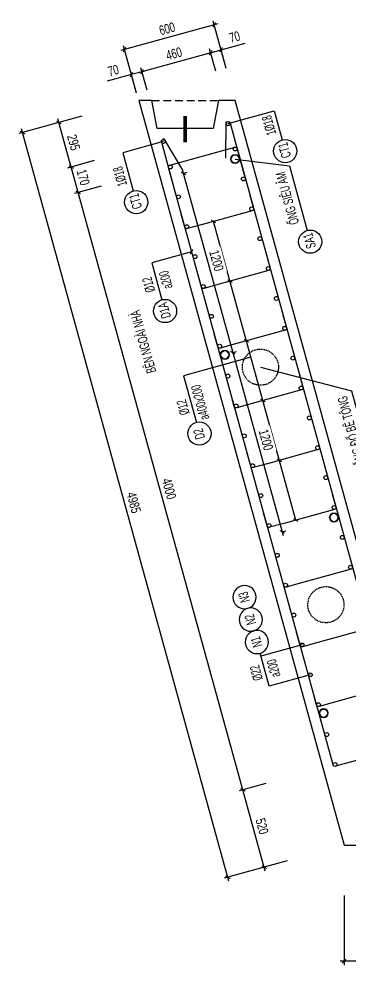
# Model space of a CAD drawing. Header units: millimetres. Extents: x -147841 to 368790, y -162721 to 84261.
# Drawn here: x 303125 to 305264, y -109741 to -103635 of the extents above; entities that cross this region are included whole.
import ezdxf
from ezdxf.enums import TextEntityAlignment as Align

# ---------------------------------------------------------------- set-up
doc = ezdxf.new("R2010")
doc.units = ezdxf.units.MM
doc.header["$LTSCALE"] = 1000
doc.header["$MEASUREMENT"] = 0
doc.header["$PDMODE"] = 1
doc.header["$PDSIZE"] = -10
doc.linetypes.add('DASHED', pattern=[0.75, 0.5, -0.25])
doc.linetypes.add('HIDDEN', pattern=[0.375, 0.25, -0.125])
doc.layers.get('0').update_dxf_attribs({"linetype": 'CONTINUOUS', "lineweight": 18})
doc.layers.get('DEFPOINTS').update_dxf_attribs({"color": 5, "linetype": 'CONTINUOUS', "lineweight": 18})
for name, color, linetype, lineweight in [('0-THAY', 7, 'CONTINUOUS', 18), ('ccu11-Dim', 8, 'CONTINUOUS', 18), ('DIM', 8, 'CONTINUOUS', 18)]:
    doc.layers.add(name, color=color, linetype=linetype, lineweight=lineweight)
for name, color, linetype in [('ccu11-Khuat', 9, 'DASHED'), ('ccu11-Manh', 8, 'CONTINUOUS'), ('ccu11-Thep', 4, 'CONTINUOUS'), ('ccu11-Thepdai', 6, 'CONTINUOUS'), ('KC-Cotthep', 8, 'CONTINUOUS'), ('KC-Dim', 8, 'CONTINUOUS'), ('KC-Khuat', 9, 'HIDDEN'), ('KC-Text', 31, 'CONTINUOUS'), ('KC-Thay', 7, 'CONTINUOUS')]:
    doc.layers.add(name, color=color, linetype=linetype)
doc.styles.add('ARIAL', font='arial.ttf', dxfattribs={"width": 0.7})
doc.styles.add('ccu11-dim', font='vnsimli.shx', dxfattribs={"width": 0.65, "bigfont": 'bigfont.shx'})
doc.dimstyles.new('2.5-25', dxfattribs={"dimscale": 25, "dimtxt": 2.5, "dimasz": 1, "dimexe": 1, "dimexo": 2, "dimgap": 1, "dimtad": 1, "dimdec": 1, "dimrnd": 5, "dimdsep": 46, "dimtxsty": 'ARIAL', "dimblk": 'ARCHTICK', "dimcen": -1, "dimdle": 1, "dimclrd": 256, "dimclre": 256, "dimclrt": 3, "dimadec": 0, "dimazin": 2, "dimtfac": 0.1, "dimtdec": 1, "dimtmove": 0, "dimatfit": 1, "dimldrblk": 'ARCHTICK', "dimfxl": 1, "dimtvp": 0.833333, "dimtfill": 1, "dimtolj": 1, "dimtzin": 12, "dimarcsym": 0})
doc.dimstyles.new('ccu11-100x4', dxfattribs={"dimscale": 100, "dimtxt": 2.5, "dimasz": 1, "dimexe": 1, "dimexo": 2, "dimgap": 1, "dimtad": 1, "dimdec": 0, "dimlfac": 0.25, "dimdsep": 46, "dimtxsty": 'ccu11-dim', "dimblk": 'ARCHTICK', "dimcen": -1, "dimdle": 1, "dimclrd": 256, "dimclre": 256, "dimclrt": 31, "dimadec": 0, "dimazin": 2, "dimtfac": 0.1, "dimtdec": 0, "dimtmove": 0, "dimatfit": 1, "dimldrblk": 'ARCHTICK', "dimfxl": 1, "dimtvp": 0.833333, "dimtolj": 1, "dimtzin": 12, "dimarcsym": 0})

# ---------------------------------------------------------------- blocks, each defined once
blk = doc.blocks.new('*U1365')
at = {"layer": 'ccu11-Thep'}
for centre in [(209.7, 57.9), (-209.7, -57.9)]:
    blk.add_circle(centre, 12.5, dxfattribs=at)
blk = doc.blocks.new('*U1366')
at = {"layer": 'KC-Khuat', "color": 0, "linetype": 'ByBlock', "lineweight": -2, "transparency": 16777216}
for p in [(-1063.9, 3855.9), (-1010.7, 3663.1), (-957.5, 3470.3), (-904.3, 3277.5), (-851.1, 3084.7), (-797.9, 2891.9), (-744.7, 2699.1), (-691.5, 2506.3), (-638.4, 2313.5), (-585.2, 2120.8), (-532, 1928), (-478.8, 1735.2), (-425.6, 1542.4), (-372.4, 1349.6), (-319.2, 1156.8), (-266, 964), (-212.8, 771.2), (-159.6, 578.4), (-106.4, 385.6), (-53.2, 192.8), (0, 0)]:
    blk.add_blockref('*U1365', p, dxfattribs=at)
blk = doc.blocks.new('*U1367')
at = {"layer": 'ccu11-Thepdai', "flags": 128}
blk.add_lwpolyline([(50, 230), (-37.5, 230, 0.414214), (-50, 217.5), (-50, -114.4), (-50, -217.5, 0.414214), (-37.5, -230), (50, -230)], format="xyb", dxfattribs=at)
blk = doc.blocks.new('*U1368')
at = {"layer": 'DIM', "color": 0, "linetype": 'ByBlock', "lineweight": -2, "transparency": 16777216}
for p in [(0, 0), (400, 0), (800, 0), (1200, 0), (1600, 0), (2000, 0), (2400, 0), (2800, 0), (3200, 0)]:
    blk.add_blockref('*U1367', p, dxfattribs=at)
blk = doc.blocks.new('_ARCHTICK')
at = {"color": 0, "linetype": 'ByBlock', "const_width": 0.3}
blk.add_lwpolyline([(-0.5, -0.5), (0.5, 0.5)], dxfattribs=at)
blk = doc.blocks.new('att_thep_2')
blk.add_circle((-300, 0), 300)
at = {"color": 3, "style": 'ARIAL', "width": 0.6}
blk.add_attdef('DK', text='', height=250, dxfattribs=at).set_placement((467, 105), align=Align.CENTER)
at = {"color": 31, "style": 'ARIAL', "width": 0.6}
blk.add_attdef('SH', text='', height=250, dxfattribs=at).set_placement((-281, -111), align=Align.CENTER)
at = {"color": 2, "style": 'ARIAL', "width": 0.6}
blk.add_attdef('KC', text='', height=250, dxfattribs=at).set_placement((472, -355), align=Align.CENTER)
blk = doc.blocks.new('A$C260038B3')
at = {"layer": '0-THAY', "linetype": 'Continuous'}
for radius in [120, 100]:
    blk.add_circle((0, 0), radius, dxfattribs=at)
blk = doc.blocks.new('*D1387')
at = {"layer": 'DEFPOINTS', "color": 0, "ltscale": 3000, "transparency": 16777216}
for p in [(304769.2, -108556.1), (304572.3, -108610.4), (304907, -109055.6)]:
    blk.add_point(p, dxfattribs=at)
at = {"layer": 'KC-Dim', "lineweight": -2, "ltscale": 3000, "transparency": 16777216}
for p, q in [((304721, -108569.4), (304548.2, -108617.1)), ((304716.7, -109134), (304565.6, -108586.3)), ((304858.8, -109068.9), (304686, -109116.5))]:
    blk.add_line(p, q, dxfattribs=at)
at = {"layer": 'KC-Dim', "lineweight": -2, "ltscale": 3000, "transparency": 16777216, "xscale": 25, "yscale": 25, "zscale": 25}
for p, rotation in [((304572.3, -108610.4), 105.4234460771901), ((304710.1, -109109.9), 285.4234460771902)]:
    blk.add_blockref('_ARCHTICK', p, dxfattribs=dict(at, rotation=rotation))
at = {"layer": 'KC-Dim', "color": 3, "ltscale": 3000, "transparency": 16777216, "insert": (304696, -108845), "char_height": 62.5, "attachment_point": 5, "rotation": 285.42345, "style": 'ARIAL', "bg_fill": 3, "box_fill_scale": 1.25, "bg_fill_color": 256, "bg_fill_true_color": 13158600, "bg_fill_transparency": 0}
blk.add_mtext('\\A1;520', dxfattribs=at)
blk = doc.blocks.new('*D1388')
at = {"layer": 'DEFPOINTS', "color": 0, "ltscale": 3000, "transparency": 16777216}
for p in [(303705.4, -104700.1), (303508.5, -104754.5), (304769.2, -108556.1)]:
    blk.add_point(p, dxfattribs=at)
at = {"layer": 'KC-Dim', "lineweight": -2, "ltscale": 3000, "transparency": 16777216}
for p, q in [((303657.2, -104713.4), (303484.4, -104761.1)), ((304578.9, -108634.5), (303501.8, -104730.4)), ((304721, -108569.4), (304548.2, -108617.1))]:
    blk.add_line(p, q, dxfattribs=at)
at = {"layer": 'KC-Dim', "lineweight": -2, "ltscale": 3000, "transparency": 16777216, "xscale": 25, "yscale": 25, "zscale": 25}
for p, rotation in [((303508.5, -104754.5), 105.4234460771901), ((304572.3, -108610.4), 285.4234460771902)]:
    blk.add_blockref('_ARCHTICK', p, dxfattribs=dict(at, rotation=rotation))
at = {"layer": 'KC-Dim', "color": 3, "ltscale": 3000, "transparency": 16777216, "insert": (304095.2, -106667.3), "char_height": 62.5, "attachment_point": 5, "rotation": 285.42345, "style": 'ARIAL', "bg_fill": 3, "box_fill_scale": 1.25, "bg_fill_color": 256, "bg_fill_true_color": 13158600, "bg_fill_transparency": 0}
blk.add_mtext('\\A1;4000', dxfattribs=at)
blk = doc.blocks.new('*D1384')
at = {"layer": 'DEFPOINTS', "color": 0, "ltscale": 3000, "transparency": 16777216}
for p in [(303660.2, -104536.3), (303705.4, -104700.1)]:
    blk.add_point(p, dxfattribs=at)
at = {"layer": 'KC-Dim', "lineweight": -2, "ltscale": 3000, "transparency": 16777216}
for p, q in [((303612, -104549.6), (303439.2, -104597.3)), ((303515.1, -104778.6), (303456.6, -104566.5)), ((303657.2, -104713.4), (303484.4, -104761.1))]:
    blk.add_line(p, q, dxfattribs=at)
at = {"layer": 'KC-Dim', "lineweight": -2, "ltscale": 3000, "transparency": 16777216, "xscale": 25, "yscale": 25, "zscale": 25}
for p, rotation in [((303463.3, -104590.6), 105.4234460771901), ((303508.5, -104754.5), 285.4234460771902)]:
    blk.add_blockref('_ARCHTICK', p, dxfattribs=dict(at, rotation=rotation))
at = {"layer": 'KC-Dim', "color": 3, "ltscale": 3000, "transparency": 16777216, "insert": (303540.7, -104657.4), "char_height": 62.5, "attachment_point": 5, "rotation": 285.42345, "style": 'ARIAL', "bg_fill": 3, "box_fill_scale": 1.25, "bg_fill_color": 256, "bg_fill_true_color": 13158600, "bg_fill_transparency": 0}
blk.add_mtext('\\A1;170', dxfattribs=at)
at = {"layer": 'DEFPOINTS', "color": 0, "ltscale": 3000, "transparency": 16777216}
blk.add_point((303463.3, -104590.6), dxfattribs=at)
blk = doc.blocks.new('*D1385')
at = {"layer": 'DEFPOINTS', "color": 0, "ltscale": 3000, "transparency": 16777216}
for p in [(303581.1, -104249.7), (303384.2, -104304), (303660.2, -104536.3)]:
    blk.add_point(p, dxfattribs=at)
at = {"layer": 'KC-Dim', "lineweight": -2, "ltscale": 3000, "transparency": 16777216}
for p, q in [((303532.9, -104263), (303360.1, -104310.7)), ((303469.9, -104614.7), (303377.5, -104279.9)), ((303612, -104549.6), (303439.2, -104597.3))]:
    blk.add_line(p, q, dxfattribs=at)
at = {"layer": 'KC-Dim', "lineweight": -2, "ltscale": 3000, "transparency": 16777216, "xscale": 25, "yscale": 25, "zscale": 25}
for p, rotation in [((303384.2, -104304), 105.4234460771901), ((303463.3, -104590.6), 285.4234460771902)]:
    blk.add_blockref('_ARCHTICK', p, dxfattribs=dict(at, rotation=rotation))
at = {"layer": 'KC-Dim', "color": 3, "ltscale": 3000, "transparency": 16777216, "insert": (303478.6, -104432.2), "char_height": 62.5, "attachment_point": 5, "rotation": 285.42345, "style": 'ARIAL', "bg_fill": 3, "box_fill_scale": 1.25, "bg_fill_color": 256, "bg_fill_true_color": 13158600, "bg_fill_transparency": 0}
blk.add_mtext('\\A1;295', dxfattribs=at)
blk = doc.blocks.new('*D1386')
at = {"layer": 'DEFPOINTS', "color": 0, "ltscale": 3000, "transparency": 16777216}
for p in [(303581.1, -104249.7), (303149.5, -104368.8), (304907, -109055.6)]:
    blk.add_point(p, dxfattribs=at)
at = {"layer": 'KC-Dim', "lineweight": -2, "ltscale": 3000, "transparency": 16777216}
for p, q in [((303532.9, -104263), (303125.4, -104375.4)), ((304482, -109198.7), (303142.9, -104344.7)), ((304858.8, -109068.9), (304451.3, -109181.3))]:
    blk.add_line(p, q, dxfattribs=at)
at = {"layer": 'KC-Dim', "lineweight": -2, "ltscale": 3000, "transparency": 16777216, "xscale": 25, "yscale": 25, "zscale": 25}
for p, rotation in [((303149.5, -104368.8), 105.4234460771901), ((304475.4, -109174.6), 285.4234460771902)]:
    blk.add_blockref('_ARCHTICK', p, dxfattribs=dict(at, rotation=rotation))
at = {"layer": 'KC-Dim', "color": 3, "ltscale": 3000, "transparency": 16777216, "insert": (303867.3, -106756.6), "char_height": 62.5, "attachment_point": 5, "rotation": 285.42345, "style": 'ARIAL', "bg_fill": 3, "box_fill_scale": 1.25, "bg_fill_color": 256, "bg_fill_true_color": 13158600, "bg_fill_transparency": 0}
blk.add_mtext('\\A1;4985', dxfattribs=at)
blk = doc.blocks.new('*D1371')
at = {"layer": 'DEFPOINTS', "color": 0, "ltscale": 3000, "transparency": 16777216}
for p in [(304410.2, -104021), (304477.7, -104002.4)]:
    blk.add_point(p, dxfattribs=at)
at = {"layer": 'KC-Dim', "lineweight": -2, "ltscale": 3000, "transparency": 16777216}
for p, q in [((304431.3, -103834.3), (304587.7, -103791.2)), ((304363.8, -103853), (304339.7, -103859.6)), ((304396.9, -103972.8), (304357.2, -103828.9)), ((304363.8, -103853), (304431.3, -103834.3)), ((304464.4, -103954.2), (304424.7, -103810.2))]:
    blk.add_line(p, q, dxfattribs=at)
at = {"layer": 'KC-Dim', "lineweight": -2, "ltscale": 3000, "transparency": 16777216, "xscale": 25, "yscale": 25, "zscale": 25}
for p, rotation in [((304363.8, -103853), 15.42344607719014), ((304431.3, -103834.3), 195.4234460771902)]:
    blk.add_blockref('_ARCHTICK', p, dxfattribs=dict(at, rotation=rotation))
at = {"layer": 'KC-Dim', "color": 3, "ltscale": 3000, "transparency": 16777216, "insert": (304518.5, -103751.3), "char_height": 62.5, "attachment_point": 5, "rotation": 15.42345, "style": 'ARIAL', "bg_fill": 3, "box_fill_scale": 1.25, "bg_fill_color": 256, "bg_fill_true_color": 13158600, "bg_fill_transparency": 0}
blk.add_mtext('\\A1;70', dxfattribs=at)
at = {"layer": 'DEFPOINTS', "color": 0, "ltscale": 3000, "transparency": 16777216}
blk.add_point((304431.3, -103834.3), dxfattribs=at)
blk = doc.blocks.new('*D1372')
at = {"layer": 'DEFPOINTS', "color": 0, "ltscale": 3000, "transparency": 16777216}
for p in [(303920.4, -103975.3), (304410.2, -104021), (303966.7, -104143.3)]:
    blk.add_point(p, dxfattribs=at)
at = {"layer": 'KC-Dim', "lineweight": -2, "ltscale": 3000, "transparency": 16777216}
for p, q in [((304387.9, -103846.3), (303896.3, -103981.9)), ((304396.9, -103972.8), (304357.2, -103828.9)), ((303953.4, -104095.1), (303913.7, -103951.2))]:
    blk.add_line(p, q, dxfattribs=at)
at = {"layer": 'KC-Dim', "lineweight": -2, "ltscale": 3000, "transparency": 16777216, "xscale": 25, "yscale": 25, "zscale": 25}
for p, rotation in [((304363.8, -103853), 15.42344607719014), ((303920.4, -103975.3), 195.4234460771902)]:
    blk.add_blockref('_ARCHTICK', p, dxfattribs=dict(at, rotation=rotation))
at = {"layer": 'KC-Dim', "color": 3, "ltscale": 3000, "transparency": 16777216, "insert": (304127, -103859.3), "char_height": 62.5, "attachment_point": 5, "rotation": 15.42345, "style": 'ARIAL', "bg_fill": 3, "box_fill_scale": 1.25, "bg_fill_color": 256, "bg_fill_true_color": 13158600, "bg_fill_transparency": 0}
blk.add_mtext('\\A1;460', dxfattribs=at)
blk = doc.blocks.new('*D1373')
at = {"layer": 'DEFPOINTS', "color": 0, "ltscale": 3000, "transparency": 16777216}
for p in [(303852.7, -103994), (303899.1, -104162), (303966.7, -104143.3)]:
    blk.add_point(p, dxfattribs=at)
at = {"layer": 'KC-Dim', "lineweight": -2, "ltscale": 3000, "transparency": 16777216}
for p, q in [((303885.8, -104113.8), (303846.1, -103969.9)), ((303920.4, -103975.3), (303852.7, -103994)), ((303953.4, -104095.1), (303913.7, -103951.2)), ((303920.4, -103975.3), (303944.5, -103968.6)), ((303852.7, -103994), (303696.4, -104037.1))]:
    blk.add_line(p, q, dxfattribs=at)
at = {"layer": 'KC-Dim', "lineweight": -2, "ltscale": 3000, "transparency": 16777216, "xscale": 25, "yscale": 25, "zscale": 25}
for p, rotation in [((303852.7, -103994), 15.42344607719017), ((303920.4, -103975.3), 195.4234460771902)]:
    blk.add_blockref('_ARCHTICK', p, dxfattribs=dict(at, rotation=rotation))
at = {"layer": 'KC-Dim', "color": 3, "ltscale": 3000, "transparency": 16777216, "insert": (303735.3, -103967.3), "char_height": 62.5, "attachment_point": 5, "rotation": 15.42345, "style": 'ARIAL', "bg_fill": 3, "box_fill_scale": 1.25, "bg_fill_color": 256, "bg_fill_true_color": 13158600, "bg_fill_transparency": 0}
blk.add_mtext('\\A1;70', dxfattribs=at)
blk = doc.blocks.new('*D1374')
at = {"layer": 'DEFPOINTS', "color": 0, "ltscale": 3000, "transparency": 16777216}
for p in [(303808.3, -103832.9), (304477.7, -104002.4), (303899.1, -104162)]:
    blk.add_point(p, dxfattribs=at)
at = {"layer": 'KC-Dim', "lineweight": -2, "ltscale": 3000, "transparency": 16777216}
for p, q in [((304411, -103666.6), (303784.2, -103839.5)), ((304464.4, -103954.2), (304380.3, -103649.2)), ((303885.8, -104113.8), (303801.6, -103808.8))]:
    blk.add_line(p, q, dxfattribs=at)
at = {"layer": 'KC-Dim', "lineweight": -2, "ltscale": 3000, "transparency": 16777216, "xscale": 25, "yscale": 25, "zscale": 25}
for p, rotation in [((304386.9, -103673.3), 15.42344607719014), ((303808.3, -103832.9), 195.4234460771902)]:
    blk.add_blockref('_ARCHTICK', p, dxfattribs=dict(at, rotation=rotation))
at = {"layer": 'KC-Dim', "color": 3, "ltscale": 3000, "transparency": 16777216, "insert": (304082.4, -103698.2), "char_height": 62.5, "attachment_point": 5, "rotation": 15.42345, "style": 'ARIAL', "bg_fill": 3, "box_fill_scale": 1.25, "bg_fill_color": 256, "bg_fill_true_color": 13158600, "bg_fill_transparency": 0}
blk.add_mtext('\\A1;600', dxfattribs=at)
blk = doc.blocks.new('*D1383')
at = {"layer": 'DEFPOINTS', "color": 0, "ltscale": 3000, "transparency": 16777216}
for p in [(305225.2, -109242), (309073.6, -109242), (305225.2, -109716.1)]:
    blk.add_point(p, dxfattribs=at)
at = {"layer": 'DIM', "lineweight": -2, "ltscale": 3000, "transparency": 16777216}
for p, q in [((305225.2, -109292), (305225.2, -109741.1)), ((309073.6, -109292), (309073.6, -109741.1)), ((309098.6, -109716.1), (305200.2, -109716.1))]:
    blk.add_line(p, q, dxfattribs=at)
at = {"layer": 'DIM', "lineweight": -2, "ltscale": 3000, "transparency": 16777216, "xscale": 25, "yscale": 25, "zscale": 25, "rotation": 180}
blk.add_blockref('_ARCHTICK', (305225.2, -109716.1), dxfattribs=at)
at = {"layer": 'DIM', "lineweight": -2, "ltscale": 3000, "transparency": 16777216, "xscale": 25, "yscale": 25, "zscale": 25}
blk.add_blockref('_ARCHTICK', (309073.6, -109716.1), dxfattribs=at)
at = {"layer": 'DIM', "color": 3, "ltscale": 3000, "transparency": 16777216, "insert": (307149.4, -109659.2), "char_height": 62.5, "attachment_point": 5, "style": 'ARIAL', "bg_fill": 3, "box_fill_scale": 1.25, "bg_fill_color": 256, "bg_fill_true_color": 13158600, "bg_fill_transparency": 0}
blk.add_mtext('\\A1;3850', dxfattribs=at)
blk = doc.blocks.new('*D1425')
at = {"layer": 'DEFPOINTS', "color": 0, "ltscale": 3000, "transparency": 16777216}
for p in [(304136.4, -104645.4), (304455.5, -105802.2), (304506.4, -105788.2)]:
    blk.add_point(p, dxfattribs=at)
at = {"layer": 'KC-Dim', "lineweight": -2, "ltscale": 3000, "transparency": 16777216}
for p, q in [((304180.7, -104607.3), (304513.1, -105812.3)), ((304184.6, -104632.1), (304211.4, -104624.7)), ((304503.7, -105788.9), (304530.5, -105781.5))]:
    blk.add_line(p, q, dxfattribs=at)
at = {"layer": 'KC-Dim', "lineweight": -2, "ltscale": 3000, "transparency": 16777216, "xscale": 25, "yscale": 25, "zscale": 25}
for p, rotation in [((304187.3, -104631.4), 105.4234460771904), ((304506.4, -105788.2), 285.4234460771905)]:
    blk.add_blockref('_ARCHTICK', p, dxfattribs=dict(at, rotation=rotation))
at = {"layer": 'KC-Dim', "color": 3, "ltscale": 3000, "transparency": 16777216, "insert": (304401.7, -105194.6), "char_height": 62.5, "attachment_point": 5, "rotation": 285.42345, "style": 'ARIAL', "bg_fill": 3, "box_fill_scale": 1.25, "bg_fill_color": 256, "bg_fill_true_color": 13158600, "bg_fill_transparency": 0}
blk.add_mtext('\\A1;1200', dxfattribs=at)
blk = doc.blocks.new('*D1426')
at = {"layer": 'DEFPOINTS', "color": 0, "ltscale": 3000, "transparency": 16777216}
for p in [(304455.5, -105802.2), (304774.7, -106959), (304825.6, -106944.9)]:
    blk.add_point(p, dxfattribs=at)
at = {"layer": 'KC-Dim', "lineweight": -2, "ltscale": 3000, "transparency": 16777216}
for p, q in [((304499.8, -105764.1), (304832.2, -106969)), ((304503.7, -105788.9), (304530.5, -105781.5)), ((304822.9, -106945.7), (304849.7, -106938.3))]:
    blk.add_line(p, q, dxfattribs=at)
at = {"layer": 'KC-Dim', "lineweight": -2, "ltscale": 3000, "transparency": 16777216, "xscale": 25, "yscale": 25, "zscale": 25}
for p, rotation in [((304506.4, -105788.2), 105.4234460771963), ((304825.6, -106944.9), 285.4234460771963)]:
    blk.add_blockref('_ARCHTICK', p, dxfattribs=dict(at, rotation=rotation))
at = {"layer": 'KC-Dim', "color": 3, "ltscale": 3000, "transparency": 16777216, "insert": (304720.9, -106351.4), "char_height": 62.5, "attachment_point": 5, "rotation": 285.42345, "style": 'ARIAL', "bg_fill": 3, "box_fill_scale": 1.25, "bg_fill_color": 256, "bg_fill_true_color": 13158600, "bg_fill_transparency": 0}
blk.add_mtext('\\A1;1200', dxfattribs=at)

msp = doc.modelspace()

# ---------------------------------------------------------------- linework, layer by layer
at = {"layer": 'ccu11-Khuat', "ltscale": 0.1}
msp.add_line((303984.05, -104162), (304414.05, -104162), dxfattribs=at)
at = {"layer": 'ccu11-Manh', "ltscale": 10, "flags": 128}
for points in [[(304477.15, -104310.84), (304774.14, -104228.9), (304825.64, -104415.56)], [(304057.84, -104426.61), (303795.62, -104498.95), (303863.47, -104744.88)], [(304521.96, -104539.04), (304872.06, -104583.84), (304986.91, -105000.13)], [(304685.17, -105882.57), (305272.7, -106035.94), (305408.17, -106526.95)]]:
    msp.add_lwpolyline(points, dxfattribs=at)
at = {"layer": 'ccu11-Manh', "ltscale": 3000}
msp.add_lwpolyline([(304914.11, -106869.29), (304382.21, -104941.31), (304382.21, -104941.31)], dxfattribs=at)
at = {"layer": 'ccu11-Thep'}
for centre in [(304477.15, -104310.84), (304057.83, -104426.55)]:
    msp.add_circle(centre, 12.5, dxfattribs=at)
at = {"layer": 'ccu11-Thep', "linetype": 'HIDDEN', "ltscale": 0.03}
for centre in [(304685.17, -105882.57, 242.3), (305108.02, -107415.26)]:
    msp.add_circle(centre, 116.6, dxfattribs=at)
at = {"layer": 'ccu11-Thepdai', "flags": 128}
for points in [[(304462.14, -104533.53), (304463.41, -104298.86), (304486.85, -104298.98), (304581.16, -104640.87)], [(304184.9, -104610.02), (304063.49, -104409.19), (304043.42, -104421.32), (304137.76, -104763.2)]]:
    msp.add_lwpolyline(points, dxfattribs=at)
at = {"layer": 'ccu11-Thepdai'}
msp.add_lwpolyline([(304534.42, -104471.39), (305598.34, -108327.3, -0.4142136), (305589.62, -108342.68), (305170.29, -108458.39, -0.4142136), (305154.91, -108449.66), (304090.99, -104593.75, -0.4142136), (304099.72, -104578.38), (304519.05, -104462.66, -0.4142136)], format="xyb", close=True, dxfattribs=at)
at = {"layer": 'KC-Thay', "ltscale": 3000}
msp.add_lwpolyline([(305682.06, -108367.78), (304521.74, -104162), (304414.05, -104162), (304379.05, -104342), (304019.05, -104342), (303984.05, -104162), (303899.05, -104162), (305225.18, -108967.78), (309073.62, -108967.78), (309073.62, -108882.78), (308893.62, -108847.78), (308893.62, -108487.78), (309073.62, -108452.78), (309073.62, -108367.78)], close=True, dxfattribs=at)

# ---------------------------------------------------------------- block references
at = {"layer": 'ccu11-Dim', "ltscale": 3000, "xscale": 0.25, "yscale": 0.25, "zscale": 0.25, "rotation": 270}
for p in [(304521.96, -104539.04), (305160.24, -106852.61), (305093.8, -108115.78)]:
    msp.add_blockref('A$C260038B3', p, dxfattribs=at)
at = {"layer": 'ccu11-Manh', "ltscale": 3000, "xscale": 25, "yscale": 25, "zscale": 25, "rotation": 285.4234460771896}
for p in [(304382.21, -104941.31), (304488.59, -105326.91), (304594.97, -105712.5), (304701.35, -106098.1), (304807.73, -106483.69), (304914.12, -106869.28)]:
    msp.add_blockref('_ARCHTICK', p, dxfattribs=at)
at = {"layer": 'DIM', "xscale": -1, "rotation": 285.4251995620509}
msp.add_blockref('*U1368', (305260.26, -107966.75), dxfattribs=at)
at = {"layer": 'KC-Cotthep'}
ref = msp.add_blockref('att_thep_2', (304825.64, -104415.56), dxfattribs=dict(at, xscale=0.2499999999999999, yscale=0.2499999999999999, zscale=0.2499999999999999, rotation=105.4234460771896))
ref.add_attrib('DK', '1%%C18', dxfattribs={"layer": '0', "color": 15, "height": 62.5, "rotation": 105.423446, "style": 'ARIAL', "width": 0.6}).set_placement((304770.22, -104313.77), align=Align.CENTER)
ref.add_attrib('SH', 'CT1', dxfattribs={"layer": '0', "color": 31, "height": 62.5, "rotation": 105.423446, "style": 'ARIAL', "width": 0.6}).set_placement((304870.86, -104474.68), align=Align.CENTER)
ref = msp.add_blockref('att_thep_2', (303863.47, -104744.88), dxfattribs=dict(at, xscale=0.2499999999999999, yscale=0.2499999999999999, zscale=0.2499999999999999, rotation=105.4234460771896))
ref.add_attrib('DK', '1%%C18', dxfattribs={"layer": '0', "color": 15, "height": 62.5, "rotation": 105.423446, "style": 'ARIAL', "width": 0.6}).set_placement((303808.05, -104643.09), align=Align.CENTER)
ref.add_attrib('SH', 'CT1', dxfattribs={"layer": '0', "color": 31, "height": 62.5, "rotation": 105.423446, "style": 'ARIAL', "width": 0.6}).set_placement((303908.69, -104804), align=Align.CENTER)
ref = msp.add_blockref('att_thep_2', (304986.91, -105000.13), dxfattribs=dict(at, xscale=0.2499999999999998, yscale=0.2499999999999998, zscale=0.2499999999999998, rotation=105.4234460771896))
ref.add_attrib('SH', 'SA1', dxfattribs={"layer": '0', "color": 31, "height": 62.5, "rotation": 105.423446, "style": 'ARIAL', "width": 0.6}).set_placement((305032.13, -105059.25), align=Align.CENTER)
ref = msp.add_blockref('att_thep_2', (304049.35, -105447.84), dxfattribs=dict(at, xscale=0.2499999999999999, yscale=0.2499999999999999, zscale=0.2499999999999999, rotation=105.4234460771896))
ref.add_attrib('KC', 'a200', dxfattribs={"layer": '0', "color": 2, "height": 62.5, "rotation": 105.423446, "style": 'ARIAL', "width": 0.6}).set_placement((304103.6, -105310.5), align=Align.CENTER)
ref.add_attrib('DK', '%%C12', dxfattribs={"layer": '0', "color": 215, "height": 62.5, "rotation": 105.423446, "style": 'ARIAL', "width": 0.6}).set_placement((303992.92, -105342.4), align=Align.CENTER)
ref.add_attrib('SH', 'D1A', dxfattribs={"layer": '0', "color": 31, "height": 62.5, "rotation": 105.423446, "style": 'ARIAL', "width": 0.6}).set_placement((304094.9, -105508.15), align=Align.CENTER)
ref = msp.add_blockref('att_thep_2', (304271.54, -106238.5), dxfattribs=dict(at, xscale=0.2499999999999999, yscale=0.2499999999999999, zscale=0.2499999999999999, rotation=105.4234460771896))
ref.add_attrib('KC', 'a400x200', dxfattribs={"layer": '0', "color": 2, "height": 62.5, "rotation": 105.423446, "style": 'ARIAL', "width": 0.6}).set_placement((304325.79, -106101.15), align=Align.CENTER)
ref.add_attrib('DK', '%%C12', dxfattribs={"layer": '0', "color": 215, "height": 62.5, "rotation": 105.423446, "style": 'ARIAL', "width": 0.6}).set_placement((304215.18, -106133.3), align=Align.CENTER)
ref.add_attrib('SH', 'D2', dxfattribs={"layer": '0', "color": 31, "height": 62.5, "rotation": 105.423446, "style": 'ARIAL', "width": 0.6}).set_placement((304318.91, -106305.41), align=Align.CENTER)
at = {"layer": 'KC-Khuat'}
msp.add_blockref('*U1366', (305376.63, -108388.48), dxfattribs=at)

# ---------------------------------------------------------------- texts
at = {"layer": 'KC-Cotthep', "style": 'ARIAL', "width": 0.6}
msp.add_text('ỐNG SIÊU ÂM', height=62.5, rotation=105.423446, dxfattribs=at).set_placement((304889.37, -104784.34), align=Align.CENTER)
at = {"layer": 'KC-Text', "color": 1, "style": 'ARIAL', "width": 0.6}
for s, p in [('BÊN NGOÀI NHÀ', (303958.09, -105710.15)), ('ỐNG ĐỔ BÊ TÔNG', (305303.66, -106285.93))]:
    msp.add_text(s, height=62.5, rotation=105.423446, dxfattribs=at).set_placement(p, align=Align.CENTER)

# ---------------------------------------------------------------- dimensions: what is measured, and where the dimension line sits
at = {"layer": 'DIM', "ltscale": 3000}
dim = msp.add_linear_dim(base=(305225.18, -109716.13), p1=(309073.62, -109241.95), p2=(305225.18, -109241.95), angle=180, dimstyle='2.5-25', dxfattribs=at)
dim.commit()
dim.dimension.update_dxf_attribs({"geometry": '*D1383', "text_midpoint": (307149.4, -109659.2)})
at = {"layer": 'KC-Dim', "ltscale": 3000}
dim = msp.add_aligned_dim(p1=(304410.16, -104021), p2=(304477.7, -104002.37), distance=174.32, dimstyle='2.5-25', dxfattribs=at)
dim.commit()
dim.dimension.update_dxf_attribs({"geometry": '*D1371', "text_midpoint": (304518.47, -103751.25)})

# ---------------------------------------------------------------- leaders
at = {"layer": 'ccu11-Manh', "ltscale": 10}
msp.add_leader([(304624.06, -105817.94), (304188.65, -105938.07), (304271.54, -106238.5)], dimstyle='ccu11-100x4', override={"dimgap": 1, "dimtad": 0, "dimldrblk": 'None'}, dxfattribs=at)
at = {"layer": 'KC-Dim', "linetype": 'ByBlock', "ltscale": 30}
msp.add_leader([(304241.08, -105137.79), (303983.42, -105208.88), (304049.35, -105447.84)], dimstyle='2.5-25', dxfattribs=at)

# ---------------------------------------------------------------- next in the draw order: dimensions: what is measured, and where the dimension line sits
at = {"layer": 'KC-Dim', "ltscale": 3000}
for base, p1, p2, angle, picture, middle in [((303920.37, -103975.29), (304410.16, -104021), (303966.74, -104143.34), 15.423446, '*D1372', (304126.95, -103859.27)), ((304572.25, -108610.41), (304906.98, -109055.57), (304769.18, -108556.08), 285.423446, '*D1387', (304696.02, -108845.02))]:
    dim = msp.add_linear_dim(base=base, p1=p1, p2=p2, angle=angle, dimstyle='2.5-25', dxfattribs=at)
    dim.commit()
    dim.dimension.update_dxf_attribs({"geometry": picture, "text_midpoint": middle})

# ---------------------------------------------------------------- next in the draw order: dimensions: what is measured, and where the dimension line sits
dim = msp.add_linear_dim(base=(303852.71, -103993.96), p1=(303966.74, -104143.34), p2=(303899.07, -104162), angle=15.423446, dimstyle='2.5-25', dxfattribs=at)
dim.commit()
dim.dimension.update_dxf_attribs({"geometry": '*D1373', "text_midpoint": (303735.31, -103967.31)})
dim = msp.add_linear_dim(base=(303508.45, -104754.46), p1=(304769.18, -108556.08), p2=(303705.38, -104700.14), angle=285.423446, dimstyle='2.5-25', override={"dimtmove": 1}, dxfattribs=at)
dim.commit()
dim.dimension.update_dxf_attribs({"geometry": '*D1388', "text_midpoint": (304095.21, -106667.3)})

# ---------------------------------------------------------------- next in the draw order: dimensions: what is measured, and where the dimension line sits
dim = msp.add_linear_dim(base=(303808.26, -103832.89), p1=(304477.7, -104002.37), p2=(303899.06, -104162.01), angle=15.423446, dimstyle='2.5-25', dxfattribs=at)
dim.commit()
dim.dimension.update_dxf_attribs({"geometry": '*D1374', "text_midpoint": (304082.45, -103698.21)})
dim = msp.add_linear_dim(base=(303463.26, -104590.65), p1=(303705.38, -104700.14), p2=(303660.18, -104536.32), angle=285.423446, dimstyle='2.5-25', override={"dimtmove": 1}, dxfattribs=at)
dim.commit()
dim.dimension.update_dxf_attribs({"geometry": '*D1384', "text_midpoint": (303540.71, -104657.42)})

# ---------------------------------------------------------------- next in the draw order: dimensions: what is measured, and where the dimension line sits
dim = msp.add_linear_dim(base=(303384.19, -104304.05), p1=(303660.18, -104536.32), p2=(303581.12, -104249.72), angle=285.423446, dimstyle='2.5-25', override={"dimtmove": 1}, dxfattribs=at)
dim.commit()
dim.dimension.update_dxf_attribs({"geometry": '*D1385', "text_midpoint": (303478.58, -104432.21)})

# ---------------------------------------------------------------- next in the draw order: dimensions: what is measured, and where the dimension line sits
dim = msp.add_linear_dim(base=(303149.52, -104368.79), p1=(304906.98, -109055.57), p2=(303581.12, -104249.72), angle=285.423446, dimstyle='2.5-25', dxfattribs=at)
dim.commit()
dim.dimension.update_dxf_attribs({"geometry": '*D1386', "text_midpoint": (303867.32, -106756.58)})

# ---------------------------------------------------------------- next in the draw order: linework, layer by layer
at = {"layer": 'ccu11-Thep', "const_width": 25}
msp.add_lwpolyline([(304199.05, -104432), (304199.05, -104262)], dxfattribs=at)

# ---------------------------------------------------------------- next in the draw order: block references
at = {"layer": 'ccu11-Dim', "ltscale": 3000, "xscale": 0.25, "yscale": 0.25, "zscale": 0.25, "rotation": 270}
msp.add_blockref('A$C260038B3', (304455.52, -105802.21), dxfattribs=at)
at = {"layer": 'KC-Cotthep'}
ref = msp.add_blockref('att_thep_2', (304602.92, -107439.32), dxfattribs=dict(at, xscale=-0.25, yscale=0.25, zscale=0.25, rotation=105.4234460771896))
ref.add_attrib('SH', 'N3', dxfattribs={"layer": '0', "color": 31, "height": 62.5, "rotation": 105.423446, "style": 'ARIAL', "width": 0.6}).set_placement((304609.56, -107358.62), align=Align.CENTER)
ref = msp.add_blockref('att_thep_2', (304642.81, -107583.91), dxfattribs=dict(at, xscale=-0.25, yscale=0.25, zscale=0.25, rotation=105.4234460771896))
ref.add_attrib('SH', 'N2', dxfattribs={"layer": '0', "color": 31, "height": 62.5, "rotation": 105.423446, "style": 'ARIAL', "width": 0.6}).set_placement((304649.46, -107503.21), align=Align.CENTER)
ref = msp.add_blockref('att_thep_2', (304682.7, -107728.51), dxfattribs=dict(at, xscale=-0.25, yscale=0.25, zscale=0.25, rotation=105.4234460771896))
ref.add_attrib('KC', 'a200', dxfattribs={"layer": '0', "color": 2, "height": 62.5, "rotation": 105.423446, "style": 'ARIAL', "width": 0.6}).set_placement((304799.54, -107818.02), align=Align.CENTER)
ref.add_attrib('DK', '%%C22', dxfattribs={"layer": '0', "color": 2, "height": 62.5, "rotation": 105.423446, "style": 'ARIAL', "width": 0.6}).set_placement((304688.22, -107847.6), align=Align.CENTER)
ref.add_attrib('SH', 'N1', dxfattribs={"layer": '0', "color": 31, "height": 62.5, "rotation": 105.423446, "style": 'ARIAL', "width": 0.6}).set_placement((304689.35, -107647.81), align=Align.CENTER)

# ---------------------------------------------------------------- next in the draw order: leaders
at = {"layer": 'ccu11-Manh', "ltscale": 10}
for points in [[(304954.16, -107675.16), (304688.22, -107748.53), (304682.69, -107728.48)], [(305007.35, -107867.96), (304741.41, -107941.33), (304682.7, -107728.51)]]:
    msp.add_leader(points, dimstyle='ccu11-100x4', override={"dimgap": 1, "dimtad": 0, "dimldrblk": 'None'}, dxfattribs=at)

# ---------------------------------------------------------------- next in the draw order: dimensions: what is measured, and where the dimension line sits
at = {"layer": 'KC-Dim', "ltscale": 3000}
dim = msp.add_aligned_dim(p1=(304136.38, -104645.43), p2=(304455.52, -105802.21), distance=52.82, dimstyle='2.5-25', dxfattribs=at)
dim.commit()
dim.dimension.update_dxf_attribs({"geometry": '*D1425', "text_midpoint": (304401.73, -105194.63)})

# ---------------------------------------------------------------- next in the draw order: dimensions: what is measured, and where the dimension line sits
dim = msp.add_linear_dim(base=(304825.58, -106944.95), p1=(304455.52, -105802.21), p2=(304774.66, -106958.99), angle=105.423446, dimstyle='2.5-25', override={"dimtmove": 1}, dxfattribs=at)
dim.commit()
dim.dimension.update_dxf_attribs({"geometry": '*D1426', "text_midpoint": (304720.87, -106351.42)})

doc.saveas('drawing.dxf')
